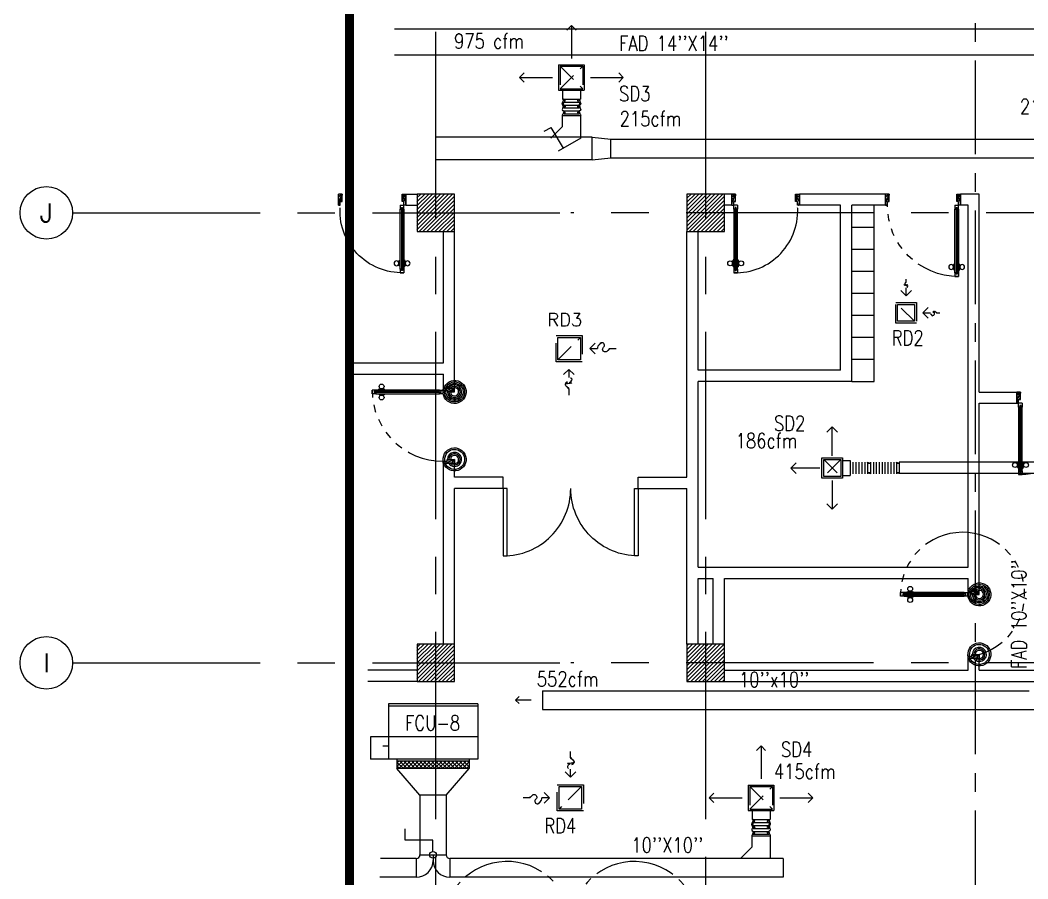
# Model space of a CAD drawing. Extents: x 417866231.7 to 417866328.5, y 43498046.7 to 43498124.2.
# Drawn here: x 417866231.69 to 417866245.14, y 43498081.93 to 43498093.38 of the extents above; entities that cross this region are included whole.
import ezdxf
from ezdxf.enums import TextEntityAlignment as Align

# ---------------------------------------------------------------- set-up
doc = ezdxf.new("R2010")
doc.units = 0
doc.header["$MEASUREMENT"] = 0
for name, pattern in [('CENTER', [2, 1.25, -0.25, 0.25, -0.25]), ('CENTER2', [1.125, 0.75, -0.125, 0.125, -0.125]), ('CENTERX2', [4, 2.5, -0.5, 0.5, -0.5]), ('HIDDEN', [0.375, 0.25, -0.125])]:
    doc.linetypes.add(name, pattern=pattern)
doc.layers.get('0').update_dxf_attribs({"linetype": 'CONTINUOUS'})
for name, color, linetype in [('AX', 9, 'CONTINUOUS'), ('AX-CR', 7, 'CONTINUOUS'), ('AX-TXT', 2, 'CONTINUOUS'), ('AXES', 11, 'CENTERX2'), ('AXES1', 11, 'CENTER'), ('COL', 7, 'CONTINUOUS'), ('DOOR', 9, 'CONTINUOUS'), ('DUCT', 6, 'CONTINUOUS'), ('ELEV', 2, 'CONTINUOUS'), ('FCU', 6, 'CONTINUOUS'), ('HAT', 11, 'CONTINUOUS'), ('Locker', 9, 'CONTINUOUS'), ('M-AC-FLEX', 7, 'CONTINUOUS'), ('M-EGU.', 2, 'CONTINUOUS'), ('M-TEXT', 2, 'CONTINUOUS'), ('TEXT-A', 2, 'CONTINUOUS'), ('WALL', 9, 'CONTINUOUS')]:
    doc.layers.add(name, color=color, linetype=linetype)
doc.styles.add('ROMANS', font='ROMANS.shx', dxfattribs={"width": 0.6})

# ---------------------------------------------------------------- blocks, each defined once
blk = doc.blocks.new('D1000')
at = {"layer": 'DOOR', "color": 7, "linetype": 'ByBlock'}
for p, q in [((0, 0), (-150, 0)), ((-150, 0), (-150, -25)), ((-150, 0), (0, 0)), ((0, -50), (-114, 0)), ((0, -50), (-40, 0)), ((0, -50), (0, 0)), ((-1050, -25), (-1100, -25)), ((-1100, -75), (-1100, -25)), ((-1100, -25), (-1100, -75)), ((-1050, -75), (-1100, -75)), ((-1050, -42), (-1070, -42)), ((-1070, -42), (-1070, -58)), ((-1050, -58), (-1070, -58)), ((-1050, -25), (-1050, -42)), ((-1050, -58), (-1050, -75)), ((-928, -18), (-1018, -18)), ((-1018, -25), (-1018, -18)), ((-1018, -75), (-1018, -82)), ((-928, -82), (-1018, -82)), ((-1005, -9), (-940, -9)), ((-1005, -18), (-1005, -9)), ((-1005, -18), (-940, -18)), ((-1005, -82), (-940, -82)), ((-1005, -82), (-1005, -91)), ((-1005, -91), (-940, -91)), ((-940, -18), (-940, -9)), ((-940, -82), (-940, -91)), ((-928, -25), (-928, -18)), ((-928, -75), (-928, -82)), ((-200, -42), (-200, -25)), ((-200, -25), (-150, -25)), ((-180, -42), (-200, -42)), ((-200, -75), (-200, -58)), ((-200, -58), (-180, -58)), ((-150, -75), (-200, -75)), ((-180, -58), (-180, -42)), ((-150, -75), (-150, -25)), ((-150, -25), (-100, -25)), ((-100, -25), (-100, -50)), ((0, -50), (-100, -37)), ((-100, -50), (0, -50)), ((-150, -975), (-100, -975)), ((-150, -1000), (-150, -975)), ((-150, -1000), (0, -1000)), ((0, -1000), (-150, -1000)), ((0, -950), (-114, -1000)), ((-100, -975), (-100, -950)), ((0, -950), (-100, -963)), ((-100, -950), (0, -950)), ((0, -950), (-40, -1000)), ((0, -950), (0, -1000))]:
    blk.add_line(p, q, dxfattribs=at)
at = {"layer": 'DOOR', "linetype": 'ByBlock'}
for p, q in [((-200, -25), (-1050, -25)), ((-200, -42), (-1050, -42)), ((-200, -58), (-1050, -58)), ((-1050, -75), (-200, -75))]:
    blk.add_line(p, q, dxfattribs=at)
at = {"layer": 'DOOR', "color": 7, "linetype": 'ByBlock'}
for centre in [(-973, 23), (-973, -124)]:
    blk.add_circle(centre, 32.4, dxfattribs=at)
for centre, radius, start, end in [((0, -50), 134, 158.1598, 169.28), ((0, -50), 74.4, 137.7764, 180), ((0, -50), 54.4, 113.2074, 180), ((0, -50), 154, 161.1053, 166.2858), ((0, -50), 114, 154.0838, 167.3774), ((0, -50), 94.4, 148.0182, 180), ((0, -50), 34.4, 90, 180), ((0, -50), 14.4, 90, 180), ((0, -950), 154, 193.7142, 198.8947), ((0, -950), 134, 190.72, 201.8402), ((0, -950), 94.4, 180, 211.9818), ((0, -950), 74.4, 180, 222.2236), ((0, -950), 54.4, 180, 246.7926), ((0, -950), 34.4, 180, 270), ((0, -950), 14.4, 180, 270)]:
    blk.add_arc(centre, radius, start, end, dxfattribs=at)
at = {"layer": 'DOOR', "linetype": 'HIDDEN', "ltscale": 0.5}
blk.add_arc((-149, -24), 951, 180.0434, 269.9667, dxfattribs=at)
blk = doc.blocks.new('DOOR90')
at = {"layer": 'DOOR', "color": 7, "linetype": 'ByBlock'}
for p, q in [((-150, 0), (0, 0)), ((-150, 0), (-150, -25)), ((0, -50), (-114, 0)), ((0, -50), (-40, 0)), ((0, -50), (0, 0)), ((-1000, -25), (-1050, -25)), ((-1050, -75), (-1050, -25)), ((-1050, -25), (-1050, -75)), ((-1000, -75), (-1050, -75)), ((-1000, -42), (-1020, -42)), ((-1020, -42), (-1020, -58)), ((-1000, -58), (-1020, -58)), ((-1000, -25), (-1000, -42)), ((-1000, -58), (-1000, -75)), ((-878, -18), (-968, -18)), ((-968, -25), (-968, -18)), ((-968, -75), (-968, -82)), ((-878, -82), (-968, -82)), ((-955, -9), (-890, -9)), ((-955, -18), (-955, -9)), ((-955, -18), (-890, -18)), ((-955, -82), (-890, -82)), ((-955, -82), (-955, -91)), ((-955, -91), (-890, -91)), ((-890, -18), (-890, -9)), ((-890, -82), (-890, -91)), ((-878, -25), (-878, -18)), ((-878, -75), (-878, -82)), ((-200, -25), (-150, -25)), ((-200, -42), (-200, -25)), ((-180, -42), (-200, -42)), ((-200, -58), (-180, -58)), ((-200, -75), (-200, -58)), ((-150, -75), (-200, -75)), ((-180, -58), (-180, -42)), ((-150, -25), (-100, -25)), ((-150, -75), (-150, -25)), ((-100, -25), (-100, -50)), ((0, -50), (-100, -37)), ((-100, -50), (0, -50)), ((-150, -875), (-100, -875)), ((-150, -900), (-150, -875)), ((-150, -900), (0, -900)), ((0, -900), (-150, -900)), ((0, -850), (-114, -900)), ((-100, -875), (-100, -850)), ((0, -850), (-100, -863)), ((-100, -850), (0, -850)), ((0, -850), (-40, -900)), ((0, -850), (0, -900))]:
    blk.add_line(p, q, dxfattribs=at)
at = {"layer": 'DOOR', "linetype": 'ByBlock'}
for p, q in [((-200, -25), (-1000, -25)), ((-200, -42), (-1000, -42)), ((-200, -58), (-1000, -58)), ((-1000, -75), (-200, -75))]:
    blk.add_line(p, q, dxfattribs=at)
at = {"layer": 'DOOR', "color": 7, "linetype": 'ByBlock'}
for centre in [(-923, 24), (-923, -124)]:
    blk.add_circle(centre, 32.4, dxfattribs=at)
for centre, radius, start, end in [((0, -50), 154, 161.1053, 166.2858), ((0, -50), 94.4, 148.0182, 180), ((0, -50), 134, 158.1598, 169.28), ((0, -50), 114, 154.0838, 167.3774), ((0, -50), 74.4, 137.7764, 180), ((0, -50), 54.4, 113.2074, 180), ((0, -50), 34.4, 90, 180), ((0, -50), 14.4, 90, 180), ((0, -850), 154, 193.7142, 198.8947), ((0, -850), 134, 190.72, 201.8402), ((0, -850), 94.4, 180, 211.9818), ((0, -850), 74.4, 180, 222.2236), ((0, -850), 54.4, 180, 246.7926), ((0, -850), 34.4, 180, 270), ((0, -850), 14.4, 180, 270)]:
    blk.add_arc(centre, radius, start, end, dxfattribs=at)
at = {"layer": 'DOOR', "linetype": 'HIDDEN', "ltscale": 0.5}
blk.add_arc((-222, -50), 828, 178.2701, 275.003, dxfattribs=at)
blk = doc.blocks.new('A$C272A55A0')
at = {"layer": 'DOOR', "color": 0, "linetype": 'ByBlock'}
for p, q in [((0, 900), (0, 1050)), ((50, 1050), (0, 1050)), ((25, 950), (50, 950)), ((25, 900), (25, 950)), ((50, 950), (50, 1050)), ((1750, 950), (1750, 1050)), ((1750, 1050), (1800, 1050)), ((1775, 950), (1750, 950)), ((1775, 900), (1775, 950)), ((1800, 1050), (1800, 900)), ((0, 900), (25, 900)), ((75, 900), (25, 900)), ((25, 850), (25, 900)), ((42, 850), (25, 850)), ((58, 870), (42, 870)), ((42, 870), (42, 850)), ((58, 850), (58, 870)), ((75, 850), (58, 850)), ((75, 900), (75, 850)), ((1725, 900), (1775, 900)), ((1725, 900), (1725, 850)), ((1725, 850), (1742, 850)), ((1742, 870), (1758, 870)), ((1742, 850), (1742, 870)), ((1758, 870), (1758, 850)), ((1758, 850), (1775, 850)), ((1800, 900), (1775, 900)), ((1775, 850), (1775, 900)), ((1718, 160), (1709, 160)), ((1709, 95), (1709, 160)), ((1725, 173), (1718, 173)), ((1718, 173), (1718, 83)), ((1718, 95), (1718, 160)), ((1775, 173), (1782, 173)), ((1782, 173), (1782, 83)), ((1782, 160), (1791, 160)), ((1782, 95), (1782, 160)), ((1791, 95), (1791, 160)), ((25, 50), (42, 50)), ((25, 50), (25, 0)), ((25, 0), (75, 0)), ((75, 0), (25, 0)), ((42, 50), (42, 30)), ((42, 30), (58, 30)), ((58, 50), (75, 50)), ((58, 50), (58, 30)), ((75, 50), (75, 0)), ((1718, 95), (1709, 95)), ((1725, 83), (1718, 83)), ((1742, 50), (1725, 50)), ((1725, 50), (1725, 0)), ((1775, 0), (1725, 0)), ((1725, 0), (1775, 0)), ((1742, 50), (1742, 30)), ((1758, 30), (1742, 30)), ((1775, 50), (1758, 50)), ((1758, 50), (1758, 30)), ((1775, 83), (1782, 83)), ((1775, 50), (1775, 0)), ((1782, 95), (1791, 95))]:
    blk.add_line(p, q, dxfattribs=at)
at = {"layer": 'DOOR', "color": 9, "linetype": 'ByBlock'}
for p, q in [((50, 1050), (0, 1010)), ((50, 1050), (0, 937)), ((50, 1050), (37, 950)), ((1750, 1050), (1800, 1010)), ((1750, 1050), (1800, 937)), ((1750, 1050), (1763, 950))]:
    blk.add_line(p, q, dxfattribs=at)
at = {"layer": 'DOOR', "linetype": 'ByBlock'}
for p, q in [((25, 850), (25, 50)), ((42, 850), (42, 50)), ((58, 850), (58, 50)), ((75, 50), (75, 850)), ((1725, 50), (1725, 850)), ((1742, 850), (1742, 50)), ((1758, 850), (1758, 50)), ((1775, 850), (1775, 50))]:
    blk.add_line(p, q, dxfattribs=at)
at = {"layer": 'DOOR', "color": 0, "linetype": 'ByBlock'}
for centre in [(1676, 128), (1824, 128)]:
    blk.add_circle(centre, 32.4, dxfattribs=at)
at = {"layer": 'DOOR', "color": 9, "linetype": 'ByBlock'}
for centre, radius, start, end in [((50, 1050), 54.4, 203.2074, 270), ((50, 1050), 74.4, 227.7764, 270), ((50, 1050), 94.4, 238.0182, 270), ((50, 1050), 114, 244.0838, 257.3774), ((50, 1050), 34.4, 180, 270), ((50, 1050), 14.4, 180, 270), ((1750, 1050), 14.4, 270, 0), ((1750, 1050), 34.4, 270, 0), ((1750, 1050), 54.4, 270, 336.7926), ((1750, 1050), 74.4, 270, 312.2236), ((1750, 1050), 94.4, 270, 301.9818), ((1750, 1050), 114, 282.6226, 295.9162), ((50, 1050), 134, 248.1598, 259.28), ((50, 1050), 154, 251.1053, 256.2858), ((1750, 1050), 134, 280.72, 291.8402), ((1750, 1050), 154, 283.7142, 288.8947)]:
    blk.add_arc(centre, radius, start, end, dxfattribs=at)
at = {"layer": 'DOOR', "linetype": 'HIDDEN', "ltscale": 0.5}
for centre, start, end in [((50, 851), 268.3174, 3.2965), ((1750, 851), 176.7035, 271.6826)]:
    blk.add_arc(centre, 851, start, end, dxfattribs=at)
at = {"layer": 'WALL', "linetype": 'ByBlock'}
blk.add_line((1800, 900), (1800, 1050), dxfattribs=at)
blk = doc.blocks.new('*X55')
at = {"color": 0}
for p, q in [((196689, 149542), (197136, 149990)), ((196689, 149595), (197083, 149990)), ((196689, 149648), (197030, 149990)), ((196689, 149701), (196977, 149990)), ((196689, 149754), (196924, 149990)), ((196689, 149807), (196871, 149990)), ((196689, 149860), (196818, 149990)), ((196689, 149913), (196765, 149990)), ((196689, 149966), (196712, 149990)), ((196689, 149489), (197189, 149989)), ((196742, 149490), (197189, 149936)), ((196795, 149490), (197189, 149883)), ((196848, 149490), (197189, 149830)), ((196901, 149490), (197189, 149777)), ((196954, 149490), (197189, 149724)), ((197007, 149490), (197189, 149671)), ((197060, 149490), (197189, 149618)), ((197113, 149490), (197189, 149565)), ((197166, 149490), (197189, 149512))]:
    blk.add_line(p, q, dxfattribs=at)
blk = doc.blocks.new('COL50')
at = {"layer": 'COL'}
blk.add_lwpolyline([(-250, 250), (-250, -250), (250, -250), (250, 250)], close=True, dxfattribs=at)
blk = doc.blocks.new('*X50')
at = {"color": 0}
for p, q in [((80579, 149522), (81047, 149990)), ((80579, 149575), (80994, 149990)), ((80579, 149628), (80941, 149990)), ((80579, 149681), (80888, 149990)), ((80579, 149734), (80835, 149990)), ((80579, 149787), (80782, 149990)), ((80579, 149840), (80729, 149990)), ((80579, 149893), (80676, 149990)), ((80579, 149946), (80623, 149990)), ((80600, 149490), (81079, 149969)), ((80653, 149490), (81079, 149916)), ((80706, 149490), (81079, 149863)), ((80759, 149490), (81079, 149810)), ((80812, 149490), (81079, 149757)), ((80865, 149490), (81079, 149704)), ((80918, 149490), (81079, 149651)), ((80971, 149490), (81079, 149598)), ((81024, 149490), (81079, 149545)), ((81077, 149490), (81079, 149492))]:
    blk.add_line(p, q, dxfattribs=at)
blk = doc.blocks.new('*X49')
at = {"color": 0}
for p, q in [((80579, 155515), (81054, 155990)), ((80579, 155568), (81001, 155990)), ((80579, 155621), (80948, 155990)), ((80579, 155674), (80895, 155990)), ((80579, 155727), (80842, 155990)), ((80579, 155780), (80789, 155990)), ((80579, 155833), (80736, 155990)), ((80579, 155886), (80683, 155990)), ((80579, 155939), (80630, 155990)), ((80607, 155490), (81079, 155962)), ((80660, 155490), (81079, 155909)), ((80713, 155490), (81079, 155856)), ((80766, 155490), (81079, 155803)), ((80819, 155490), (81079, 155750)), ((80872, 155490), (81079, 155697)), ((80925, 155490), (81079, 155644)), ((80978, 155490), (81079, 155591)), ((81031, 155490), (81079, 155538))]:
    blk.add_line(p, q, dxfattribs=at)
blk = doc.blocks.new('*X48')
at = {"color": 0}
for p, q in [((84179, 155509), (84660, 155990)), ((84179, 155562), (84607, 155990)), ((84179, 155615), (84554, 155990)), ((84179, 155668), (84501, 155990)), ((84179, 155721), (84448, 155990)), ((84179, 155774), (84395, 155990)), ((84179, 155827), (84342, 155990)), ((84179, 155880), (84289, 155990)), ((84179, 155933), (84236, 155990)), ((84179, 155986), (84183, 155990)), ((84213, 155490), (84679, 155956)), ((84266, 155490), (84679, 155903)), ((84319, 155490), (84679, 155850)), ((84372, 155490), (84679, 155796)), ((84426, 155490), (84679, 155743)), ((84479, 155490), (84679, 155690)), ((84532, 155490), (84679, 155637)), ((84585, 155490), (84679, 155584)), ((84638, 155490), (84679, 155531))]:
    blk.add_line(p, q, dxfattribs=at)
blk = doc.blocks.new('AXL')
at = {"layer": 'AX-CR'}
blk.add_circle((-350, 0), 350, dxfattribs=at)
at = {"layer": 'AX-TXT', "style": 'ROMANS'}
blk.add_attdef('AX', text='', height=250, dxfattribs=at).set_placement((-350, 0), align=Align.MIDDLE)
blk = doc.blocks.new('*X111')
at = {"color": 0}
for p, q in [((-750, 2538), (-672, 2616)), ((-750, 2591), (-725, 2616)), ((-660, 2516), (-750, 2606)), ((-719, 2516), (-619, 2616)), ((-607, 2516), (-707, 2616)), ((-666, 2516), (-566, 2616)), ((-554, 2516), (-654, 2616)), ((-613, 2516), (-513, 2616)), ((-501, 2516), (-601, 2616)), ((-560, 2516), (-460, 2616)), ((-448, 2516), (-548, 2616)), ((-507, 2516), (-407, 2616)), ((-394, 2516), (-494, 2616)), ((-454, 2516), (-354, 2616)), ((-341, 2516), (-441, 2616)), ((-401, 2516), (-301, 2616)), ((-288, 2516), (-388, 2616)), ((-348, 2516), (-248, 2616)), ((-235, 2516), (-335, 2616)), ((-295, 2516), (-195, 2616)), ((-182, 2516), (-282, 2616)), ((-242, 2516), (-142, 2616)), ((-129, 2516), (-229, 2616)), ((-189, 2516), (-89, 2616)), ((-76, 2516), (-176, 2616)), ((-136, 2516), (-36, 2616)), ((-23, 2516), (-123, 2616)), ((-83, 2516), (17, 2616)), ((30, 2516), (-70, 2616)), ((-30, 2516), (70, 2616)), ((83, 2516), (-17, 2616)), ((23, 2516), (123, 2616)), ((136, 2516), (36, 2616)), ((76, 2516), (176, 2616)), ((189, 2516), (89, 2616)), ((129, 2516), (215, 2601)), ((215, 2543), (142, 2616)), ((215, 2596), (195, 2616)), ((-713, 2516), (-750, 2553)), ((182, 2516), (215, 2548))]:
    blk.add_line(p, q, dxfattribs=at)

msp = doc.modelspace()

# ---------------------------------------------------------------- hatches: boundary and pattern name
at = {"layer": 'HAT'}
h = msp.add_hatch(dxfattribs=at)
h.set_pattern_fill('ANSI31', color=256, scale=300, style=0)
h.set_pattern_definition([(45, (0, 0), (-26.5165042945, 26.5165042945), [])])
h.paths.add_polyline_path([(417866241.797, 43498091.022), (417866241.547, 43498091.022), (417866241.547, 43498090.722), (417866241.797, 43498090.722)])
h.paths.add_polyline_path([(417866242.047, 43498091.022), (417866241.797, 43498091.022), (417866241.797, 43498090.722), (417866242.047, 43498090.722)])
h.paths.add_polyline_path([(417866241.797, 43498090.702), (417866241.547, 43498090.702), (417866241.547, 43498090.402), (417866241.797, 43498090.402)])
h.paths.add_polyline_path([(417866242.047, 43498090.702), (417866241.797, 43498090.702), (417866241.797, 43498090.402), (417866242.047, 43498090.402)])

# ---------------------------------------------------------------- linework, layer by layer
at = {"layer": 'AXES'}
for p, q in [((417866237.239, 43498046.724), (417866237.239, 43498123.537)), ((417866240.839, 43498046.724), (417866240.839, 43498123.537)), ((417866232.394, 43498090.809), (417866239.039, 43498090.809)), ((417866307.079, 43498090.809), (417866239.039, 43498090.809)), ((417866232.394, 43498084.809), (417866239.039, 43498084.809)), ((417866307.079, 43498084.809), (417866239.039, 43498084.809))]:
    msp.add_line(p, q, dxfattribs=at)
at = {"layer": 'AXES1'}
msp.add_line((417866244.439, 43498053.589), (417866244.439, 43498112.409), dxfattribs=at)
at = {"layer": 'DOOR'}
for points in [[(417866238.139, 43498086.234), (417866238.189, 43498086.234), (417866238.189, 43498087.134), (417866238.139, 43498087.134), (417866238.139, 43498086.234, 0.414214), (417866239.039, 43498087.134, 0.414214)], [(417866238.139, 43498086.234), (417866238.189, 43498086.234), (417866238.189, 43498087.134), (417866238.139, 43498087.134), (417866238.139, 43498086.234, 0.414214), (417866239.039, 43498087.134, 0.414214)], [(417866238.139, 43498086.234), (417866238.189, 43498086.234), (417866238.189, 43498087.134), (417866238.139, 43498087.134), (417866238.139, 43498086.234, 0.414214), (417866239.039, 43498087.134, 0.414214)], [(417866238.139, 43498086.234), (417866238.189, 43498086.234), (417866238.189, 43498087.134), (417866238.139, 43498087.134), (417866238.139, 43498086.234, 0.414214), (417866239.039, 43498087.134, 0.414214)], [(417866239.939, 43498086.234), (417866239.889, 43498086.234), (417866239.889, 43498087.134), (417866239.939, 43498087.134), (417866239.939, 43498086.234, -0.414214), (417866239.039, 43498087.134, -0.414214)], [(417866239.939, 43498086.234), (417866239.889, 43498086.234), (417866239.889, 43498087.134), (417866239.939, 43498087.134), (417866239.939, 43498086.234, -0.414214), (417866239.039, 43498087.134, -0.414214)], [(417866239.939, 43498086.234), (417866239.889, 43498086.234), (417866239.889, 43498087.134), (417866239.939, 43498087.134), (417866239.939, 43498086.234, -0.414214), (417866239.039, 43498087.134, -0.414214)], [(417866239.939, 43498086.234), (417866239.889, 43498086.234), (417866239.889, 43498087.134), (417866239.939, 43498087.134), (417866239.939, 43498086.234, -0.414214), (417866239.039, 43498087.134, -0.414214)]]:
    msp.add_lwpolyline(points, format="xyb", dxfattribs=at)
at = {"layer": 'DUCT'}
for p, q in [((417866236.69, 43498093.264), (417866246.797, 43498093.264)), ((417866236.69, 43498092.914), (417866246.797, 43498092.914)), ((417866239.173, 43498092.104), (417866238.923, 43498092.104)), ((417866238.923, 43498092.104), (417866238.923, 43498091.954)), ((417866239.173, 43498091.804), (417866239.173, 43498092.104)), ((417866238.773, 43498091.804), (417866238.923, 43498091.954)), ((417866238.943, 43498091.671), (417866238.776, 43498091.948)), ((417866239.173, 43498091.804), (417866238.872, 43498091.63)), ((417866243.422, 43498087.484), (417866243.422, 43498087.334)), ((417866238.661, 43498084.436), (417866238.661, 43498084.186)), ((417866238.661, 43498084.436), (417866245.156, 43498084.436)), ((417866238.661, 43498084.186), (417866245.22, 43498084.186)), ((417866241.704, 43498082.499), (417866241.454, 43498082.499)), ((417866241.454, 43498082.499), (417866241.454, 43498082.349)), ((417866241.704, 43498082.199), (417866241.704, 43498082.499)), ((417866241.304, 43498082.199), (417866241.454, 43498082.349))]:
    msp.add_line(p, q, dxfattribs=at)
at = {"layer": 'DUCT', "linetype": 'HIDDEN'}
msp.add_line((417866238.686, 43498091.896), (417866238.776, 43498091.948), dxfattribs=at)
at = {"layer": 'DUCT', "linetype": 'ByBlock'}
for p, q in [((417866239.325, 43498091.817), (417866237.239, 43498091.817)), ((417866239.325, 43498091.817), (417866239.575, 43498091.792)), ((417866239.325, 43498091.517), (417866239.325, 43498091.817)), ((417866239.575, 43498091.542), (417866239.575, 43498091.792)), ((417866239.575, 43498091.792), (417866246.873, 43498091.792)), ((417866239.325, 43498091.517), (417866237.239, 43498091.517)), ((417866239.325, 43498091.517), (417866239.575, 43498091.542)), ((417866239.575, 43498091.542), (417866246.873, 43498091.542)), ((417866245.55, 43498087.484), (417866243.422, 43498087.484)), ((417866245.55, 43498087.334), (417866243.422, 43498087.334)), ((417866237.028, 43498083.044), (417866236.72, 43498083.399)), ((417866237.378, 43498083.044), (417866237.685, 43498083.399)), ((417866237.028, 43498083.044), (417866237.028, 43498082.249)), ((417866237.378, 43498083.044), (417866237.028, 43498083.044)), ((417866237.378, 43498083.044), (417866237.378, 43498082.249)), ((417866236.831, 43498082.443), (417866236.831, 43498082.595)), ((417866237.198, 43498082.443), (417866236.831, 43498082.443)), ((417866237.198, 43498082.295), (417866237.198, 43498082.443)), ((417866237.028, 43498082.249), (417866237.378, 43498082.249)), ((417866237.203, 43498082.249), (417866237.203, 43498082.174)), ((417866236.978, 43498082.199), (417866236.5, 43498082.199)), ((417866236.978, 43498082.199), (417866236.978, 43498081.949)), ((417866237.428, 43498082.199), (417866237.428, 43498081.949)), ((417866241.871, 43498082.199), (417866237.428, 43498082.199)), ((417866241.871, 43498082.199), (417866241.871, 43498081.949)), ((417866236.978, 43498081.949), (417866236.493, 43498081.949)), ((417866241.871, 43498081.949), (417866237.428, 43498081.949))]:
    msp.add_line(p, q, dxfattribs=at)
msp.add_circle((417866237.202, 43498082.249), 0.0453, dxfattribs=at)
for centre, radius, start, end in [((417866236.978, 43498082.249), 0.05, 270, 0), ((417866237.428, 43498082.249), 0.05, 180, 270), ((417866236.978, 43498082.174), 0.225, 270, 0), ((417866237.428, 43498082.174), 0.225, 180, 270)]:
    msp.add_arc(centre, radius, start, end, dxfattribs=at)
at = {"layer": 'ELEV', "linetype": 'CENTER2', "const_width": 0.12}
msp.add_lwpolyline([(417866236.089, 43498051.27), (417866236.089, 43498114.809)], dxfattribs=at)
at = {"layer": 'FCU', "color": 6}
for p, q in [((417866236.606, 43498084.261), (417866236.606, 43498083.524)), ((417866237.8, 43498084.261), (417866236.606, 43498084.261)), ((417866237.8, 43498084.261), (417866237.8, 43498083.524)), ((417866237.8, 43498083.824), (417866236.606, 43498083.824)), ((417866237.8, 43498083.524), (417866236.606, 43498083.524))]:
    msp.add_line(p, q, dxfattribs=at)
at = {"layer": 'FCU', "color": 3}
for p, q in [((417866237.8, 43498084.229), (417866236.606, 43498084.229)), ((417866236.368, 43498083.824), (417866236.368, 43498083.524)), ((417866236.606, 43498083.824), (417866236.368, 43498083.824)), ((417866236.606, 43498083.699), (417866236.532, 43498083.699)), ((417866236.606, 43498083.524), (417866236.368, 43498083.524)), ((417866236.72, 43498083.524), (417866236.72, 43498083.399)), ((417866237.685, 43498083.499), (417866236.72, 43498083.499)), ((417866237.685, 43498083.524), (417866237.685, 43498083.399)), ((417866237.685, 43498083.399), (417866236.72, 43498083.399))]:
    msp.add_line(p, q, dxfattribs=at)
at = {"layer": 'Locker', "linetype": 'Continuous'}
for p, q in [((417866243.088, 43498088.559), (417866243.088, 43498090.909)), ((417866243.088, 43498090.615), (417866242.788, 43498090.615)), ((417866243.088, 43498090.321), (417866242.788, 43498090.321)), ((417866243.088, 43498090.028), (417866242.788, 43498090.028)), ((417866243.088, 43498089.734), (417866242.788, 43498089.734)), ((417866243.088, 43498089.44), (417866242.788, 43498089.44)), ((417866243.088, 43498089.146), (417866242.788, 43498089.146)), ((417866243.088, 43498088.853), (417866242.788, 43498088.853)), ((417866242.788, 43498088.559), (417866243.088, 43498088.559))]:
    msp.add_line(p, q, dxfattribs=at)
at = {"layer": 'M-AC-FLEX', "color": 11}
for p, q in [((417866238.945, 43498092.324), (417866239.152, 43498092.324)), ((417866238.945, 43498092.285), (417866239.152, 43498092.285)), ((417866238.945, 43498092.246), (417866239.152, 43498092.246)), ((417866238.945, 43498092.207), (417866239.152, 43498092.207)), ((417866238.945, 43498092.168), (417866239.152, 43498092.168)), ((417866238.945, 43498092.129), (417866239.152, 43498092.129)), ((417866242.804, 43498087.485), (417866242.804, 43498087.327)), ((417866242.843, 43498087.485), (417866242.843, 43498087.327)), ((417866242.882, 43498087.485), (417866242.882, 43498087.327)), ((417866242.921, 43498087.485), (417866242.921, 43498087.327)), ((417866242.96, 43498087.485), (417866242.96, 43498087.327)), ((417866242.998, 43498087.485), (417866242.998, 43498087.327)), ((417866242.998, 43498087.485), (417866242.998, 43498087.327)), ((417866243.037, 43498087.485), (417866243.037, 43498087.327)), ((417866243.037, 43498087.485), (417866243.037, 43498087.327)), ((417866243.076, 43498087.485), (417866243.076, 43498087.327)), ((417866243.076, 43498087.485), (417866243.076, 43498087.327)), ((417866243.115, 43498087.485), (417866243.115, 43498087.327)), ((417866243.115, 43498087.485), (417866243.115, 43498087.327)), ((417866243.115, 43498087.485), (417866243.115, 43498087.327)), ((417866243.115, 43498087.485), (417866243.115, 43498087.327)), ((417866243.153, 43498087.485), (417866243.153, 43498087.327)), ((417866243.153, 43498087.485), (417866243.153, 43498087.327)), ((417866243.153, 43498087.485), (417866243.153, 43498087.327)), ((417866243.153, 43498087.485), (417866243.153, 43498087.327)), ((417866243.192, 43498087.485), (417866243.192, 43498087.327)), ((417866243.192, 43498087.485), (417866243.192, 43498087.327)), ((417866243.23, 43498087.485), (417866243.23, 43498087.327)), ((417866243.23, 43498087.485), (417866243.23, 43498087.327)), ((417866243.269, 43498087.485), (417866243.269, 43498087.327)), ((417866243.269, 43498087.485), (417866243.269, 43498087.327)), ((417866243.269, 43498087.485), (417866243.269, 43498087.327)), ((417866243.269, 43498087.485), (417866243.269, 43498087.327)), ((417866243.308, 43498087.485), (417866243.308, 43498087.327)), ((417866243.308, 43498087.485), (417866243.308, 43498087.327)), ((417866243.308, 43498087.485), (417866243.308, 43498087.327)), ((417866243.308, 43498087.485), (417866243.308, 43498087.327)), ((417866243.347, 43498087.485), (417866243.347, 43498087.327)), ((417866243.347, 43498087.485), (417866243.347, 43498087.327)), ((417866243.385, 43498087.485), (417866243.385, 43498087.327)), ((417866243.385, 43498087.485), (417866243.385, 43498087.327)), ((417866241.474, 43498082.718), (417866241.682, 43498082.718)), ((417866241.474, 43498082.679), (417866241.682, 43498082.679)), ((417866241.474, 43498082.64), (417866241.682, 43498082.64)), ((417866241.474, 43498082.601), (417866241.682, 43498082.601)), ((417866241.474, 43498082.562), (417866241.682, 43498082.562)), ((417866241.474, 43498082.523), (417866241.682, 43498082.523))]:
    msp.add_line(p, q, dxfattribs=at)
at = {"layer": 'M-AC-FLEX'}
for points in [[(417866238.945, 43498092.324, -1), (417866238.945, 43498092.285, 1), (417866238.945, 43498092.246)], [(417866239.152, 43498092.324, 1), (417866239.152, 43498092.285, -1), (417866239.152, 43498092.246)], [(417866238.945, 43498092.207, 1), (417866238.945, 43498092.246, -1), (417866238.945, 43498092.285)], [(417866238.945, 43498092.285, 1), (417866238.945, 43498092.246)], [(417866238.945, 43498092.246, -1), (417866238.945, 43498092.285)], [(417866238.945, 43498092.246, -1), (417866238.945, 43498092.207, 1), (417866238.945, 43498092.168, -1), (417866238.945, 43498092.129, 0.506414), (417866238.926, 43498092.104, 0.506414)], [(417866239.152, 43498092.207, -1), (417866239.152, 43498092.246, 1), (417866239.152, 43498092.285)], [(417866239.152, 43498092.246, 1), (417866239.152, 43498092.207, -1), (417866239.152, 43498092.168, 1), (417866239.152, 43498092.129, -0.506414), (417866239.171, 43498092.104, -0.506414)], [(417866239.152, 43498092.285, -1.000001), (417866239.152, 43498092.246)], [(417866239.152, 43498092.246, 1.000001), (417866239.152, 43498092.285)], [(417866242.765, 43498087.485, 1), (417866242.804, 43498087.485, -1), (417866242.843, 43498087.485)], [(417866242.882, 43498087.485, -1), (417866242.843, 43498087.485, 1), (417866242.804, 43498087.485)], [(417866242.804, 43498087.485, -1), (417866242.843, 43498087.485)], [(417866242.843, 43498087.485, 1), (417866242.804, 43498087.485)], [(417866242.843, 43498087.485, 1), (417866242.882, 43498087.485, -1), (417866242.921, 43498087.485, 1), (417866242.96, 43498087.485, -1.018005), (417866242.998, 43498087.485)], [(417866243.115, 43498087.485, -1), (417866243.076, 43498087.485, 1.018005), (417866243.037, 43498087.485)], [(417866243.076, 43498087.485, 1), (417866243.115, 43498087.485, -1.018005), (417866243.153, 43498087.485)], [(417866243.192, 43498087.485, -1), (417866243.153, 43498087.485, 1.018005), (417866243.115, 43498087.485)], [(417866243.153, 43498087.485, 1), (417866243.192, 43498087.485, -1.018005), (417866243.23, 43498087.485)], [(417866243.269, 43498087.485, -1), (417866243.23, 43498087.485, 1.018005), (417866243.192, 43498087.485)], [(417866243.23, 43498087.485, 1), (417866243.269, 43498087.485, -1.018005), (417866243.308, 43498087.485)], [(417866243.347, 43498087.485, -1), (417866243.308, 43498087.485, 1.018005), (417866243.269, 43498087.485)], [(417866243.308, 43498087.485, 1), (417866243.347, 43498087.485, -1.018005), (417866243.385, 43498087.485)], [(417866242.765, 43498087.327, -1), (417866242.804, 43498087.327, 1), (417866242.843, 43498087.327)], [(417866242.882, 43498087.327, 1), (417866242.843, 43498087.327, -1), (417866242.804, 43498087.327)], [(417866242.843, 43498087.327, -1), (417866242.882, 43498087.327, 1), (417866242.921, 43498087.327, -1), (417866242.96, 43498087.327, 1.018005), (417866242.998, 43498087.327)], [(417866243.115, 43498087.327, 1), (417866243.076, 43498087.327, -1.018005), (417866243.037, 43498087.327)], [(417866243.076, 43498087.327, -1), (417866243.115, 43498087.327, 1.018005), (417866243.153, 43498087.327)], [(417866243.192, 43498087.327, 1), (417866243.153, 43498087.327, -1.018005), (417866243.115, 43498087.327)], [(417866243.153, 43498087.327, -1), (417866243.192, 43498087.327, 1.018005), (417866243.23, 43498087.327)], [(417866243.269, 43498087.327, 1), (417866243.23, 43498087.327, -1.018005), (417866243.192, 43498087.327)], [(417866243.23, 43498087.327, -1), (417866243.269, 43498087.327, 1.018005), (417866243.308, 43498087.327)], [(417866243.347, 43498087.327, 1), (417866243.308, 43498087.327, -1.018005), (417866243.269, 43498087.327)], [(417866243.308, 43498087.327, -1), (417866243.347, 43498087.327, 1.018005), (417866243.385, 43498087.327)], [(417866242.804, 43498087.327, 1.000001), (417866242.843, 43498087.327)], [(417866242.843, 43498087.327, -1.000001), (417866242.804, 43498087.327)], [(417866241.474, 43498082.718, -1), (417866241.474, 43498082.679, 1), (417866241.474, 43498082.64)], [(417866241.474, 43498082.601, 1), (417866241.474, 43498082.64, -1), (417866241.474, 43498082.679)], [(417866241.474, 43498082.679, 1), (417866241.474, 43498082.64)], [(417866241.474, 43498082.64, -1), (417866241.474, 43498082.679)], [(417866241.474, 43498082.64, -1), (417866241.474, 43498082.601, 1), (417866241.474, 43498082.562, -1), (417866241.474, 43498082.523, 0.506414), (417866241.456, 43498082.499, 0.506414)], [(417866241.682, 43498082.718, 1), (417866241.682, 43498082.679, -1), (417866241.682, 43498082.64)], [(417866241.682, 43498082.601, -1), (417866241.682, 43498082.64, 1), (417866241.682, 43498082.679)], [(417866241.682, 43498082.64, 1), (417866241.682, 43498082.601, -1), (417866241.682, 43498082.562, 1), (417866241.682, 43498082.523, -0.506414), (417866241.701, 43498082.499, -0.506414)], [(417866241.682, 43498082.679, -1.000001), (417866241.682, 43498082.64)], [(417866241.682, 43498082.64, 1.000001), (417866241.682, 43498082.679)]]:
    msp.add_lwpolyline(points, format="xyb", dxfattribs=at)
for centre, start, end in [((417866243.018, 43498087.485), 180, 331.5686), ((417866243.018, 43498087.485), 208.4314, 0), ((417866243.404, 43498087.485), 180, 331.5686), ((417866243.404, 43498087.485), 208.4314, 337.1784), ((417866243.018, 43498087.327), 28.4314, 180.0178), ((417866243.018, 43498087.327), 28.4314, 180.0178), ((417866243.018, 43498087.327), 359.9822, 151.5686), ((417866243.018, 43498087.327), 359.9822, 151.5686), ((417866243.404, 43498087.327), 28.4314, 180.0178), ((417866243.404, 43498087.327), 28.4314, 180.0178), ((417866243.404, 43498087.327), 22.8216, 151.5686), ((417866243.404, 43498087.327), 22.8216, 151.5686)]:
    msp.add_arc(centre, 0.0195, start, end, dxfattribs=at)
at = {"layer": 'M-EGU.'}
for p, q in [((417866239.048, 43498093.305), (417866238.987, 43498093.244)), ((417866239.048, 43498093.305), (417866239.11, 43498093.244)), ((417866239.048, 43498093.305), (417866239.048, 43498092.866)), ((417866238.878, 43498092.784), (417866238.878, 43498092.444)), ((417866238.878, 43498092.784), (417866239.219, 43498092.784)), ((417866239.219, 43498092.784), (417866239.219, 43498092.444)), ((417866238.357, 43498092.614), (417866238.418, 43498092.675)), ((417866238.357, 43498092.614), (417866238.796, 43498092.614)), ((417866238.357, 43498092.614), (417866238.418, 43498092.553)), ((417866239.301, 43498092.614), (417866239.74, 43498092.614)), ((417866239.74, 43498092.614), (417866239.679, 43498092.675)), ((417866239.74, 43498092.614), (417866239.679, 43498092.553)), ((417866238.878, 43498092.444), (417866239.219, 43498092.444)), ((417866238.928, 43498092.444), (417866238.928, 43498092.324)), ((417866239.168, 43498092.444), (417866239.168, 43498092.324)), ((417866238.928, 43498092.324), (417866239.168, 43498092.324)), ((417866243.513, 43498089.883), (417866243.513, 43498089.926)), ((417866243.442, 43498089.772), (417866243.513, 43498089.701)), ((417866243.513, 43498089.701), (417866243.513, 43498089.808)), ((417866243.513, 43498089.701), (417866243.583, 43498089.772)), ((417866243.4, 43498089.588), (417866243.625, 43498089.588)), ((417866243.4, 43498089.363), (417866243.4, 43498089.588)), ((417866243.625, 43498089.588), (417866243.625, 43498089.363)), ((417866243.808, 43498089.547), (417866243.738, 43498089.476)), ((417866243.625, 43498089.363), (417866243.4, 43498089.363)), ((417866243.738, 43498089.476), (417866243.839, 43498089.476)), ((417866243.738, 43498089.476), (417866243.808, 43498089.405)), ((417866243.918, 43498089.476), (417866243.963, 43498089.476)), ((417866238.868, 43498088.848), (417866238.868, 43498089.148)), ((417866238.868, 43498089.148), (417866239.168, 43498089.148)), ((417866239.168, 43498089.148), (417866239.168, 43498088.848)), ((417866239.295, 43498088.999), (417866239.366, 43498089.069)), ((417866239.366, 43498088.928), (417866239.295, 43498088.999)), ((417866239.295, 43498088.999), (417866239.396, 43498088.999)), ((417866239.556, 43498088.999), (417866239.644, 43498088.999)), ((417866239.168, 43498088.848), (417866238.868, 43498088.848)), ((417866238.944, 43498088.652), (417866239.015, 43498088.722)), ((417866239.015, 43498088.722), (417866239.086, 43498088.652)), ((417866239.015, 43498088.722), (417866239.015, 43498088.615)), ((417866239.015, 43498088.465), (417866239.015, 43498088.379)), ((417866242.527, 43498087.956), (417866242.457, 43498087.885)), ((417866242.598, 43498087.885), (417866242.527, 43498087.956)), ((417866242.527, 43498087.57), (417866242.527, 43498087.956)), ((417866242.048, 43498087.477), (417866241.977, 43498087.406)), ((417866242.39, 43498087.544), (417866242.665, 43498087.544)), ((417866242.39, 43498087.269), (417866242.39, 43498087.544)), ((417866242.665, 43498087.544), (417866242.665, 43498087.269)), ((417866242.665, 43498087.506), (417866242.765, 43498087.506)), ((417866242.765, 43498087.506), (417866242.765, 43498087.306)), ((417866241.977, 43498087.406), (417866242.048, 43498087.335)), ((417866242.364, 43498087.406), (417866241.977, 43498087.406)), ((417866242.665, 43498087.269), (417866242.39, 43498087.269)), ((417866242.527, 43498087.242), (417866242.527, 43498086.856)), ((417866242.665, 43498087.306), (417866242.765, 43498087.306)), ((417866242.457, 43498086.927), (417866242.527, 43498086.856)), ((417866242.527, 43498086.856), (417866242.598, 43498086.927)), ((417866238.303, 43498084.313), (417866238.35, 43498084.36)), ((417866238.35, 43498084.266), (417866238.303, 43498084.313)), ((417866238.51, 43498084.313), (417866238.303, 43498084.313)), ((417866239.036, 43498083.542), (417866239.036, 43498083.628)), ((417866241.578, 43498083.7), (417866241.517, 43498083.639)), ((417866241.578, 43498083.7), (417866241.639, 43498083.639)), ((417866241.578, 43498083.7), (417866241.578, 43498083.261)), ((417866239.036, 43498083.285), (417866238.965, 43498083.355)), ((417866239.036, 43498083.285), (417866239.036, 43498083.392)), ((417866239.107, 43498083.355), (417866239.036, 43498083.285)), ((417866241.408, 43498083.179), (417866241.408, 43498082.838)), ((417866241.408, 43498083.179), (417866241.749, 43498083.179)), ((417866241.749, 43498083.179), (417866241.749, 43498082.838)), ((417866238.685, 43498083.079), (417866238.755, 43498083.008)), ((417866238.883, 43498082.859), (417866238.883, 43498083.159)), ((417866238.883, 43498083.159), (417866239.183, 43498083.159)), ((417866239.183, 43498083.159), (417866239.183, 43498082.859)), ((417866240.887, 43498083.009), (417866240.948, 43498083.07)), ((417866242.269, 43498083.009), (417866242.208, 43498083.07)), ((417866238.495, 43498083.008), (417866238.406, 43498083.008)), ((417866238.755, 43498083.008), (417866238.654, 43498083.008)), ((417866238.755, 43498083.008), (417866238.685, 43498082.938)), ((417866240.887, 43498083.009), (417866241.326, 43498083.009)), ((417866240.887, 43498083.009), (417866240.948, 43498082.948)), ((417866241.83, 43498083.009), (417866242.269, 43498083.009)), ((417866242.269, 43498083.009), (417866242.208, 43498082.948)), ((417866239.183, 43498082.859), (417866238.883, 43498082.859)), ((417866241.408, 43498082.838), (417866241.749, 43498082.838)), ((417866241.458, 43498082.838), (417866241.458, 43498082.718)), ((417866241.698, 43498082.838), (417866241.698, 43498082.718)), ((417866241.458, 43498082.718), (417866241.698, 43498082.718))]:
    msp.add_line(p, q, dxfattribs=at)
at = {"layer": 'M-EGU.', "linetype": 'HIDDEN'}
for p, q in [((417866238.898, 43498092.764), (417866239.199, 43498092.464)), ((417866238.898, 43498092.464), (417866239.199, 43498092.764)), ((417866238.898, 43498092.764), (417866238.898, 43498092.464)), ((417866238.898, 43498092.764), (417866239.199, 43498092.764)), ((417866239.199, 43498092.764), (417866239.199, 43498092.464)), ((417866238.898, 43498092.464), (417866239.199, 43498092.464)), ((417866243.375, 43498089.613), (417866243.65, 43498089.613)), ((417866243.375, 43498089.338), (417866243.375, 43498089.613)), ((417866243.625, 43498089.363), (417866243.4, 43498089.588)), ((417866243.65, 43498089.613), (417866243.65, 43498089.338)), ((417866243.65, 43498089.338), (417866243.375, 43498089.338)), ((417866238.843, 43498088.823), (417866238.843, 43498089.173)), ((417866238.843, 43498089.173), (417866239.193, 43498089.173)), ((417866238.868, 43498088.848), (417866239.168, 43498089.148)), ((417866239.193, 43498089.173), (417866239.193, 43498088.823)), ((417866239.193, 43498088.823), (417866238.843, 43498088.823)), ((417866242.415, 43498087.519), (417866242.64, 43498087.519)), ((417866242.64, 43498087.519), (417866242.415, 43498087.294)), ((417866242.415, 43498087.519), (417866242.64, 43498087.294)), ((417866242.415, 43498087.294), (417866242.415, 43498087.519)), ((417866242.64, 43498087.519), (417866242.64, 43498087.294)), ((417866242.64, 43498087.294), (417866242.415, 43498087.294)), ((417866238.858, 43498082.834), (417866238.858, 43498083.184)), ((417866238.858, 43498083.184), (417866239.208, 43498083.184)), ((417866239.208, 43498083.184), (417866239.208, 43498082.834)), ((417866239.183, 43498083.159), (417866238.883, 43498082.859)), ((417866241.428, 43498083.159), (417866241.729, 43498082.858)), ((417866241.428, 43498082.858), (417866241.729, 43498083.159)), ((417866241.428, 43498083.159), (417866241.428, 43498082.858)), ((417866241.428, 43498083.159), (417866241.729, 43498083.159)), ((417866241.729, 43498083.159), (417866241.729, 43498082.858)), ((417866239.208, 43498082.834), (417866238.858, 43498082.834)), ((417866241.428, 43498082.858), (417866241.729, 43498082.858))]:
    msp.add_line(p, q, dxfattribs=at)
at = {"layer": 'M-EGU.'}
for points in [[(417866243.513, 43498089.883, 0.187862), (417866243.494, 43498089.872, 0.202645), (417866243.489, 43498089.852, 0.616915), (417866243.514, 43498089.844, -0.668708), (417866243.538, 43498089.834, -0.194285), (417866243.531, 43498089.816, -0.186051), (417866243.513, 43498089.808)], [(417866243.918, 43498089.476, 0.1324), (417866243.907, 43498089.492, 0.15664), (417866243.892, 43498089.498, 0.736612), (417866243.879, 43498089.467, -0.774232), (417866243.865, 43498089.437, -0.203349), (417866243.844, 43498089.45, -0.193808), (417866243.839, 43498089.476)], [(417866239.556, 43498088.999, -0.1324), (417866239.533, 43498088.966, -0.15664), (417866239.503, 43498088.954, -0.736612), (417866239.477, 43498089.017, 0.774232), (417866239.45, 43498089.077, 0.203349), (417866239.407, 43498089.05, 0.193808), (417866239.396, 43498088.999)], [(417866239.015, 43498088.465, -0.187862), (417866238.978, 43498088.488, -0.202645), (417866238.968, 43498088.527, -0.616915), (417866239.018, 43498088.543, 0.668708), (417866239.065, 43498088.562, 0.194285), (417866239.051, 43498088.598, 0.186051), (417866239.015, 43498088.615)], [(417866239.036, 43498083.542, -0.187862), (417866239.073, 43498083.519, -0.202645), (417866239.083, 43498083.48, -0.616915), (417866239.032, 43498083.464, 0.668708), (417866238.985, 43498083.445, 0.194285), (417866238.999, 43498083.409, 0.186051), (417866239.036, 43498083.392)], [(417866238.495, 43498083.008, -0.1324), (417866238.517, 43498083.041, -0.15664), (417866238.548, 43498083.053, -0.736612), (417866238.573, 43498082.99, 0.774232), (417866238.601, 43498082.93, 0.203349), (417866238.643, 43498082.957, 0.193808), (417866238.654, 43498083.008)]]:
    msp.add_lwpolyline(points, format="xyb", dxfattribs=at)
at = {"layer": 'WALL'}
for p, q in [((417866236.839, 43498091.059), (417866236.839, 43498090.909)), ((417866236.839, 43498091.059), (417866236.839, 43498090.909)), ((417866236.839, 43498091.059), (417866236.989, 43498091.059)), ((417866241.189, 43498091.059), (417866241.089, 43498091.059)), ((417866241.189, 43498090.909), (417866241.189, 43498091.059)), ((417866241.189, 43498090.909), (417866241.189, 43498091.059)), ((417866242.089, 43498090.909), (417866242.089, 43498091.059)), ((417866243.238, 43498091.059), (417866242.089, 43498091.059)), ((417866243.238, 43498090.909), (417866243.238, 43498091.059)), ((417866244.238, 43498090.909), (417866244.238, 43498091.059)), ((417866244.489, 43498091.059), (417866244.238, 43498091.059)), ((417866244.489, 43498088.419), (417866244.489, 43498091.059)), ((417866236.839, 43498090.909), (417866236.989, 43498090.909)), ((417866241.189, 43498090.909), (417866241.089, 43498090.909)), ((417866242.638, 43498090.909), (417866242.089, 43498090.909)), ((417866242.638, 43498088.709), (417866242.638, 43498090.909)), ((417866242.788, 43498088.559), (417866242.788, 43498090.909)), ((417866243.238, 43498090.909), (417866242.788, 43498090.909)), ((417866244.339, 43498090.909), (417866244.238, 43498090.909)), ((417866244.339, 43498086.084), (417866244.339, 43498090.909)), ((417866237.34, 43498088.809), (417866237.34, 43498090.559)), ((417866237.489, 43498088.471), (417866237.489, 43498090.559)), ((417866240.589, 43498087.284), (417866240.589, 43498090.559)), ((417866240.739, 43498088.709), (417866240.739, 43498090.559)), ((417866236.131, 43498088.809), (417866237.34, 43498088.809)), ((417866236.332, 43498088.809), (417866237.34, 43498088.809)), ((417866242.638, 43498088.709), (417866240.739, 43498088.709)), ((417866236.131, 43498088.659), (417866237.34, 43498088.659)), ((417866236.332, 43498088.659), (417866237.34, 43498088.659)), ((417866237.34, 43498088.471), (417866237.34, 43498088.659)), ((417866237.34, 43498088.471), (417866237.34, 43498088.659)), ((417866237.34, 43498088.471), (417866237.34, 43498088.659)), ((417866237.34, 43498088.471), (417866237.34, 43498088.659)), ((417866240.739, 43498086.084), (417866240.739, 43498088.559)), ((417866242.788, 43498088.559), (417866240.739, 43498088.559)), ((417866237.489, 43498088.471), (417866237.34, 43498088.471)), ((417866237.489, 43498088.471), (417866237.34, 43498088.471)), ((417866244.489, 43498088.419), (417866244.988, 43498088.419)), ((417866244.988, 43498088.269), (417866244.988, 43498088.419)), ((417866244.489, 43498085.771), (417866244.489, 43498088.269)), ((417866244.489, 43498088.269), (417866244.988, 43498088.269)), ((417866237.489, 43498087.471), (417866237.34, 43498087.471)), ((417866237.34, 43498085.059), (417866237.34, 43498087.471)), ((417866237.34, 43498086.084), (417866237.34, 43498087.471)), ((417866237.489, 43498087.471), (417866237.34, 43498087.471)), ((417866237.34, 43498086.084), (417866237.34, 43498087.471)), ((417866237.34, 43498086.084), (417866237.34, 43498087.471)), ((417866237.489, 43498087.284), (417866237.489, 43498087.471)), ((417866237.489, 43498087.284), (417866237.489, 43498087.471)), ((417866237.489, 43498087.284), (417866237.489, 43498087.471)), ((417866237.489, 43498087.284), (417866237.489, 43498087.471)), ((417866238.139, 43498087.284), (417866237.489, 43498087.284)), ((417866238.139, 43498087.284), (417866237.489, 43498087.284)), ((417866238.139, 43498087.284), (417866237.489, 43498087.284)), ((417866238.139, 43498087.284), (417866237.489, 43498087.284)), ((417866238.139, 43498087.134), (417866238.139, 43498087.284)), ((417866238.139, 43498087.134), (417866238.139, 43498087.284)), ((417866238.139, 43498087.134), (417866238.139, 43498087.284)), ((417866238.139, 43498087.134), (417866238.139, 43498087.284)), ((417866239.939, 43498087.134), (417866239.939, 43498087.284)), ((417866239.939, 43498087.134), (417866239.939, 43498087.284)), ((417866239.939, 43498087.134), (417866239.939, 43498087.284)), ((417866239.939, 43498087.134), (417866239.939, 43498087.284)), ((417866239.939, 43498087.284), (417866240.589, 43498087.284)), ((417866239.939, 43498087.134), (417866239.939, 43498087.284)), ((417866239.939, 43498087.134), (417866239.939, 43498087.284)), ((417866237.489, 43498085.059), (417866237.489, 43498087.134)), ((417866237.489, 43498085.934), (417866237.489, 43498087.134)), ((417866238.139, 43498087.134), (417866237.489, 43498087.134)), ((417866238.139, 43498087.134), (417866237.489, 43498087.134)), ((417866238.139, 43498087.134), (417866237.489, 43498087.134)), ((417866237.489, 43498085.934), (417866237.489, 43498087.134)), ((417866237.489, 43498085.934), (417866237.489, 43498087.134)), ((417866238.139, 43498087.134), (417866237.489, 43498087.134)), ((417866239.939, 43498087.134), (417866240.589, 43498087.134)), ((417866240.588, 43498085.058), (417866240.588, 43498087.134)), ((417866240.738, 43498086.084), (417866244.339, 43498086.084)), ((417866240.738, 43498085.058), (417866240.738, 43498085.934)), ((417866240.738, 43498085.934), (417866240.939, 43498085.934)), ((417866240.939, 43498085.058), (417866240.939, 43498085.934)), ((417866241.089, 43498085.058), (417866241.089, 43498085.934)), ((417866241.089, 43498085.934), (417866244.339, 43498085.934)), ((417866242.114, 43498085.934), (417866242.303, 43498085.934)), ((417866244.339, 43498085.771), (417866244.339, 43498085.934)), ((417866244.339, 43498085.771), (417866244.489, 43498085.771)), ((417866244.339, 43498084.871), (417866244.489, 43498084.871)), ((417866244.339, 43498084.709), (417866244.339, 43498084.871)), ((417866244.489, 43498084.709), (417866244.489, 43498084.871)), ((417866236.989, 43498084.709), (417866236.332, 43498084.709)), ((417866241.089, 43498084.709), (417866244.339, 43498084.709)), ((417866244.489, 43498084.709), (417866247.789, 43498084.709)), ((417866236.989, 43498084.559), (417866236.332, 43498084.559)), ((417866241.089, 43498084.559), (417866247.789, 43498084.559))]:
    msp.add_line(p, q, dxfattribs=at)

# ---------------------------------------------------------------- block references
at = {"layer": 'AX', "xscale": 0.0009999871253967285, "yscale": 0.001000002026557922, "zscale": 0.001}
for p, values in [((417866232.394, 43498090.809), {'AX': 'J'}), ((417866232.394, 43498084.809), {'AX': 'I'})]:
    msp.add_blockref('AXL', p, dxfattribs=at).add_auto_attribs(values)
at = {"layer": 'COL', "xscale": 0.0009999871253967285, "yscale": 0.001000002026557922, "zscale": 0.001}
for p in [(417866237.239, 43498090.809), (417866240.839, 43498090.809), (417866237.239, 43498084.809), (417866240.839, 43498084.809)]:
    msp.add_blockref('COL50', p, dxfattribs=at)
at = {"layer": 'DOOR', "color": 0, "linetype": 'ByBlock', "yscale": 0.001000002026557922, "zscale": 0.001}
for p, xscale, rotation in [((417866236.839, 43498091.059), -0.001000002026557922, 270), ((417866241.189, 43498091.059), 0.001000002026557922, 90)]:
    msp.add_blockref('DOOR90', p, dxfattribs=dict(at, xscale=xscale, rotation=rotation))
at = {"layer": 'DOOR', "color": 0, "linetype": 'Continuous', "yscale": 0.001000002026557922, "zscale": 0.001}
for p, xscale, rotation in [((417866244.238, 43498091.059), -0.001000002026557922, 270), ((417866244.988, 43498088.419), 0.001000002026557922, 90)]:
    msp.add_blockref('D1000', p, dxfattribs=dict(at, xscale=xscale, rotation=rotation))
at = {"layer": 'DOOR', "color": 0, "linetype": 'Continuous', "xscale": 0.0009999871253967285, "yscale": 0.001000002026557922, "zscale": 0.001}
msp.add_blockref('D1000', (417866237.489, 43498088.471), dxfattribs=at)
at = {"layer": 'DOOR', "color": 0, "linetype": 'ByBlock', "xscale": 0.0009999871253967285, "yscale": 0.001000002026557922, "zscale": 0.001}
for name, p in [('DOOR90', (417866244.489, 43498085.771)), ('A$C272A55A0', (417866238.139, 43498080.458))]:
    msp.add_blockref(name, p, dxfattribs=at)
at = {"layer": 'FCU', "color": 11, "extrusion": (0, 0, -1), "xscale": 0.0009999871253967285, "yscale": 0.001000002026557922, "zscale": -0.001}
msp.add_blockref('*X111', (-417866236.935, 43498080.883), dxfattribs=at)
at = {"layer": 'HAT', "xscale": 0.0009999871253967285, "yscale": 0.001000002026557922, "zscale": 0.001}
for name, p in [('*X49', (417866156.409, 43497935.069)), ('*X48', (417866156.409, 43497935.069)), ('*X50', (417866156.409, 43497935.069)), ('*X55', (417866043.9, 43497935.069))]:
    msp.add_blockref(name, p, dxfattribs=at)

# ---------------------------------------------------------------- texts
at = {"layer": 'M-TEXT', "style": 'ROMANS', "width": 0.8}
for s, p in [('975 cfm', (417866237.482, 43498092.998)), ("FAD 14''X14''", (417866239.684, 43498092.97)), ('SD3', (417866239.684, 43498092.297)), ('215cfm', (417866245.03, 43498092.127)), ('215cfm', (417866239.691, 43498091.964)), ('RD2', (417866243.321, 43498089.042)), ('SD2', (417866241.75, 43498087.903)), ('186cfm', (417866241.239, 43498087.67)), ('552cfm', (417866238.586, 43498084.493)), ("10''x10''", (417866241.283, 43498084.486)), ('FCU-8', (417866236.829, 43498083.907)), ('SD4', (417866241.843, 43498083.554)), ('415cfm', (417866241.749, 43498083.26)), ('RD4', (417866238.687, 43498082.536)), ("10''X10''", (417866239.847, 43498082.279))]:
    msp.add_text(s, height=0.2, dxfattribs=at).set_placement(p)
at = {"layer": 'M-TEXT', "style": 'ROMANS'}
msp.add_text('RD3', height=0.175, dxfattribs=at).set_placement((417866238.727, 43498089.296))
at = {"layer": 'TEXT-A', "linetype": 'ByBlock', "style": 'ROMANS', "width": 0.8}
msp.add_text("FAD 10''X10''", height=0.2, rotation=90, dxfattribs=at).set_placement((417866245.117, 43498084.729))

doc.saveas('drawing.dxf')
